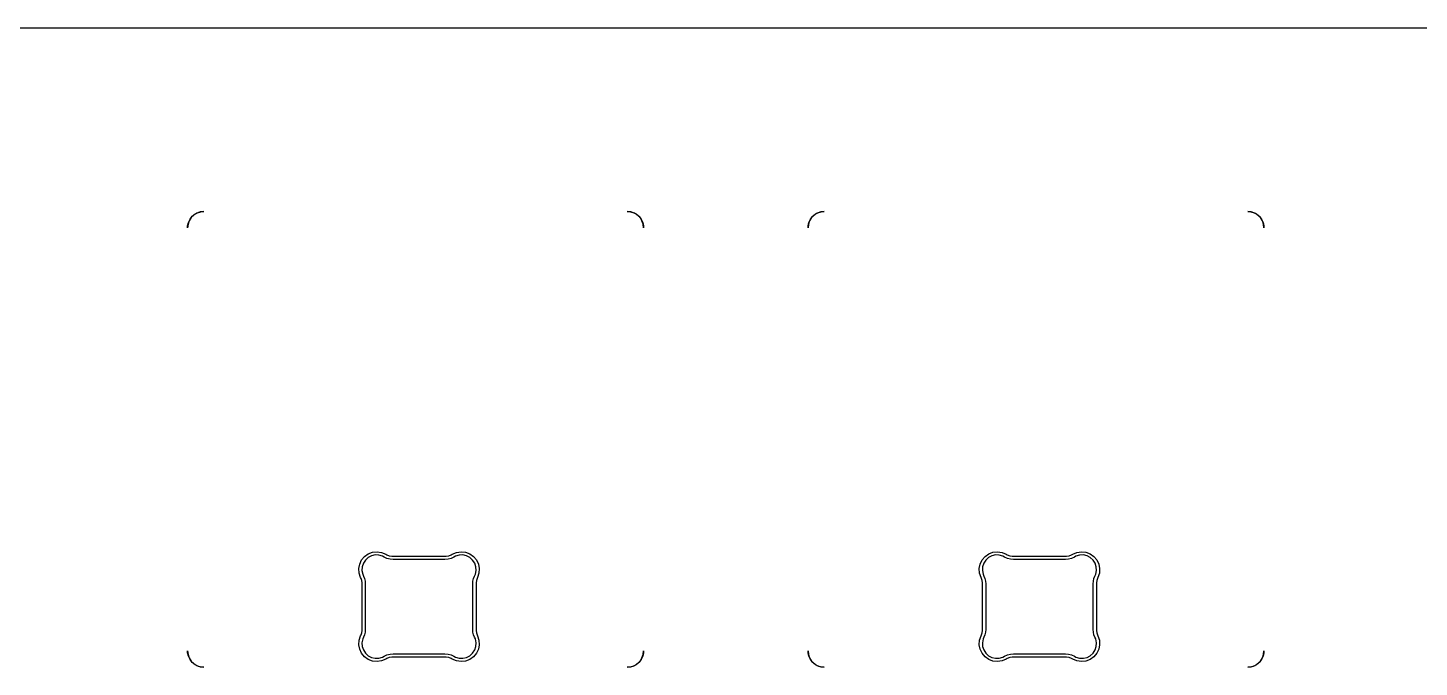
# Model space of a CAD drawing. Header units: millimetres. Extents: x -23 to 317, y -152 to -52.
# Drawn here: x 61.89 to 104.61, y -71.18 to -51.53 of the extents above; entities that cross this region are included whole.
import ezdxf

# ---------------------------------------------------------------- set-up
doc = ezdxf.new("R2010")
doc.units = ezdxf.units.MM
doc.layers.add('Edge.Cuts', color=40, linetype='CONTINUOUS', true_color=0xfabd2f)

msp = doc.modelspace()

# ---------------------------------------------------------------- linework, layer by layer
at = {"layer": 'Edge.Cuts', "linetype": 'CONTINUOUS'}
for p, q in [((-23.4, -51.535), (317.4, -51.535)), ((317.395, -51.545), (-23.395, -51.545)), ((67.083058, -57.229516), (66.988255, -57.289085)), ((67.032301, -57.253959), (67.133816, -57.205072)), ((67.18874, -57.192536), (67.083058, -57.229516)), ((67.133816, -57.205072), (67.243664, -57.18)), ((67.3, -57.18), (67.18874, -57.192536)), ((67.243664, -57.18), (67.3, -57.18)), ((80.41126, -57.192536), (80.3, -57.18)), ((80.3, -57.18), (80.356336, -57.18)), ((80.356336, -57.18), (80.466184, -57.205072)), ((80.516942, -57.229516), (80.41126, -57.192536)), ((80.466184, -57.205072), (80.567699, -57.253959)), ((80.611745, -57.289085), (80.516942, -57.229516)), ((86.133058, -57.229516), (86.038255, -57.289085)), ((86.082301, -57.253959), (86.183816, -57.205072)), ((86.23874, -57.192536), (86.133058, -57.229516)), ((86.183816, -57.205072), (86.293664, -57.18)), ((86.35, -57.18), (86.23874, -57.192536)), ((86.293664, -57.18), (86.35, -57.18)), ((99.46126, -57.192536), (99.35, -57.18)), ((99.35, -57.18), (99.406336, -57.18)), ((99.406336, -57.18), (99.516184, -57.205072)), ((99.566942, -57.229516), (99.46126, -57.192536)), ((99.516184, -57.205072), (99.617699, -57.253959)), ((99.661745, -57.289085), (99.566942, -57.229516)), ((66.8, -57.623664), (66.825072, -57.513816)), ((66.812536, -57.56874), (66.8, -57.68)), ((66.8, -57.68), (66.8, -57.623664)), ((66.849516, -57.463058), (66.812536, -57.56874)), ((66.825072, -57.513816), (66.873959, -57.412301)), ((66.909085, -57.368255), (66.849516, -57.463058)), ((66.873959, -57.412301), (66.94421, -57.32421)), ((66.988255, -57.289085), (66.909085, -57.368255)), ((66.94421, -57.32421), (67.032301, -57.253959)), ((80.567699, -57.253959), (80.65579, -57.32421)), ((80.690915, -57.368255), (80.611745, -57.289085)), ((80.65579, -57.32421), (80.726041, -57.412301)), ((80.750484, -57.463058), (80.690915, -57.368255)), ((80.726041, -57.412301), (80.774928, -57.513816)), ((80.787464, -57.56874), (80.750484, -57.463058)), ((80.774928, -57.513816), (80.8, -57.623664)), ((80.8, -57.68), (80.787464, -57.56874)), ((80.8, -57.623664), (80.8, -57.68)), ((85.85, -57.623664), (85.875072, -57.513816)), ((85.862536, -57.56874), (85.85, -57.68)), ((85.85, -57.68), (85.85, -57.623664)), ((85.899516, -57.463058), (85.862536, -57.56874)), ((85.875072, -57.513816), (85.923959, -57.412301)), ((85.959085, -57.368255), (85.899516, -57.463058)), ((85.923959, -57.412301), (85.99421, -57.32421)), ((86.038255, -57.289085), (85.959085, -57.368255)), ((85.99421, -57.32421), (86.082301, -57.253959)), ((99.617699, -57.253959), (99.70579, -57.32421)), ((99.740915, -57.368255), (99.661745, -57.289085)), ((99.70579, -57.32421), (99.776041, -57.412301)), ((99.800484, -57.463058), (99.740915, -57.368255)), ((99.776041, -57.412301), (99.824928, -57.513816)), ((99.837464, -57.56874), (99.800484, -57.463058)), ((99.824928, -57.513816), (99.85, -57.623664)), ((99.85, -57.68), (99.837464, -57.56874)), ((99.85, -57.623664), (99.85, -57.68)), ((72.084234, -68.01257), (72.144179, -67.886301)), ((72.144179, -67.886301), (72.234019, -67.77922)), ((72.259552, -67.89187), (72.197284, -67.988876)), ((72.234019, -67.77922), (72.34795, -67.698244)), ((72.344262, -67.813692), (72.259552, -67.89187)), ((72.445943, -67.759393), (72.344262, -67.813692)), ((72.34795, -67.698244), (72.478614, -67.648603)), ((72.558028, -67.732479), (72.445943, -67.759393)), ((72.478614, -67.648603), (72.617572, -67.633502)), ((72.673279, -67.734688), (72.558028, -67.732479)), ((72.617572, -67.633502), (72.755849, -67.653917)), ((72.78425, -67.765878), (72.673279, -67.734688)), ((72.755849, -67.653917), (72.884515, -67.70853)), ((72.834063, -67.79487), (72.78425, -67.765878)), ((72.921638, -67.836172), (72.834063, -67.79487)), ((72.884515, -67.70853), (72.918862, -67.72856)), ((72.918862, -67.72856), (72.993495, -67.756019)), ((73.015098, -67.861476), (72.921638, -67.836172)), ((72.993495, -67.756019), (73.071786, -67.769964)), ((73.111539, -67.869998), (73.015098, -67.861476)), ((73.071786, -67.769964), (73.111547, -67.769999)), ((73.111548, -67.87), (73.111539, -67.869998)), ((73.111547, -67.769999), (73.11155, -67.77)), ((74.700453, -67.87), (73.111548, -67.87)), ((73.11155, -67.77), (74.700453, -67.77)), ((74.700453, -67.77), (74.740214, -67.769965)), ((74.796902, -67.861477), (74.700453, -67.87)), ((74.740214, -67.769965), (74.818505, -67.75602)), ((74.890362, -67.836173), (74.796902, -67.861477)), ((74.818505, -67.75602), (74.893138, -67.728561)), ((74.977937, -67.794871), (74.890362, -67.836173)), ((74.893138, -67.728561), (74.927485, -67.708531)), ((74.927485, -67.708531), (75.056151, -67.653918)), ((75.02775, -67.765879), (74.977937, -67.794871)), ((75.138721, -67.734689), (75.02775, -67.765879)), ((75.056151, -67.653918), (75.194428, -67.633503)), ((75.253971, -67.73248), (75.138721, -67.734689)), ((75.194428, -67.633503), (75.333386, -67.648604)), ((75.366057, -67.759394), (75.253971, -67.73248)), ((75.333386, -67.648604), (75.46405, -67.698245)), ((75.467738, -67.813693), (75.366057, -67.759394)), ((75.46405, -67.698245), (75.577981, -67.779221)), ((75.552448, -67.89187), (75.467738, -67.813693)), ((75.614715, -67.988877), (75.552448, -67.89187)), ((75.577981, -67.779221), (75.66782, -67.886302)), ((75.66782, -67.886302), (75.727766, -68.012571)), ((91.134234, -68.01257), (91.194179, -67.886301)), ((91.194179, -67.886301), (91.284019, -67.77922)), ((91.309552, -67.89187), (91.247284, -67.988876)), ((91.284019, -67.77922), (91.39795, -67.698244)), ((91.394262, -67.813692), (91.309552, -67.89187)), ((91.495943, -67.759393), (91.394262, -67.813692)), ((91.39795, -67.698244), (91.528614, -67.648603)), ((91.608028, -67.732479), (91.495943, -67.759393)), ((91.528614, -67.648603), (91.667572, -67.633502)), ((91.723279, -67.734688), (91.608028, -67.732479)), ((91.667572, -67.633502), (91.805849, -67.653917)), ((91.83425, -67.765878), (91.723279, -67.734688)), ((91.805849, -67.653917), (91.934515, -67.70853)), ((91.884063, -67.79487), (91.83425, -67.765878)), ((91.971638, -67.836172), (91.884063, -67.79487)), ((91.934515, -67.70853), (91.968862, -67.72856)), ((91.968862, -67.72856), (92.043495, -67.756019)), ((92.065098, -67.861476), (91.971638, -67.836172)), ((92.043495, -67.756019), (92.121786, -67.769964)), ((92.161539, -67.869998), (92.065098, -67.861476)), ((92.121786, -67.769964), (92.161547, -67.769999)), ((92.161548, -67.87), (92.161539, -67.869998)), ((92.161547, -67.769999), (92.16155, -67.77)), ((93.750453, -67.87), (92.161548, -67.87)), ((92.16155, -67.77), (93.750453, -67.77)), ((93.750453, -67.77), (93.790214, -67.769965)), ((93.846902, -67.861477), (93.750453, -67.87)), ((93.790214, -67.769965), (93.868505, -67.75602)), ((93.940362, -67.836173), (93.846902, -67.861477)), ((93.868505, -67.75602), (93.943138, -67.728561)), ((94.027937, -67.794871), (93.940362, -67.836173)), ((93.943138, -67.728561), (93.977485, -67.708531)), ((93.977485, -67.708531), (94.106151, -67.653918)), ((94.07775, -67.765879), (94.027937, -67.794871)), ((94.188721, -67.734689), (94.07775, -67.765879)), ((94.106151, -67.653918), (94.244428, -67.633503)), ((94.303971, -67.73248), (94.188721, -67.734689)), ((94.244428, -67.633503), (94.383386, -67.648604)), ((94.416057, -67.759394), (94.303971, -67.73248)), ((94.383386, -67.648604), (94.51405, -67.698245)), ((94.517738, -67.813693), (94.416057, -67.759394)), ((94.51405, -67.698245), (94.627981, -67.779221)), ((94.602448, -67.89187), (94.517738, -67.813693)), ((94.664715, -67.988877), (94.602448, -67.89187)), ((94.627981, -67.779221), (94.71782, -67.886302)), ((94.71782, -67.886302), (94.777766, -68.012571)), ((72.058054, -68.149873), (72.084234, -68.01257)), ((72.067331, -68.289341), (72.058054, -68.149873)), ((72.111465, -68.421967), (72.067331, -68.289341)), ((72.161481, -68.098447), (72.154454, -68.213504)), ((72.154454, -68.213504), (72.176658, -68.326616)), ((72.197284, -67.988876), (72.161481, -68.098447)), ((72.176658, -68.326616), (72.201567, -68.378591)), ((75.610432, -68.378591), (75.635342, -68.326616)), ((75.650519, -68.098447), (75.614715, -67.988877)), ((75.635342, -68.326616), (75.657546, -68.213504)), ((75.657546, -68.213504), (75.650519, -68.098447)), ((75.744669, -68.289341), (75.700536, -68.421967)), ((75.727766, -68.012571), (75.753946, -68.149873)), ((75.753946, -68.149873), (75.744669, -68.289341)), ((91.108054, -68.149873), (91.134234, -68.01257)), ((91.117331, -68.289341), (91.108054, -68.149873)), ((91.161465, -68.421967), (91.117331, -68.289341)), ((91.211481, -68.098447), (91.204454, -68.213504)), ((91.204454, -68.213504), (91.226658, -68.326616)), ((91.247284, -67.988876), (91.211481, -68.098447)), ((91.226658, -68.326616), (91.251567, -68.378591)), ((94.660432, -68.378591), (94.685342, -68.326616)), ((94.700519, -68.098447), (94.664715, -67.988877)), ((94.685342, -68.326616), (94.707546, -68.213504)), ((94.707546, -68.213504), (94.700519, -68.098447)), ((94.794669, -68.289341), (94.750536, -68.421967)), ((94.777766, -68.012571), (94.803946, -68.149873)), ((94.803946, -68.149873), (94.794669, -68.289341)), ((72.126088, -68.452342), (72.111465, -68.421967)), ((72.145956, -68.516773), (72.126088, -68.452342)), ((72.156002, -68.583445), (72.145956, -68.516773)), ((72.156001, -68.617156), (72.156002, -68.583445)), ((72.156001, -68.617157), (72.156001, -68.617156)), ((72.156001, -70.022841), (72.156001, -68.617157)), ((72.201567, -68.378591), (72.231581, -68.455091)), ((72.231581, -68.455091), (72.249862, -68.535209)), ((72.249862, -68.535209), (72.256001, -68.617156)), ((72.256001, -68.617156), (72.256001, -68.617157)), ((72.256001, -68.617157), (72.256001, -70.022841)), ((75.555999, -68.617156), (75.562138, -68.535209)), ((75.555999, -68.617157), (75.555999, -68.617156)), ((75.555999, -70.022841), (75.555999, -68.617157)), ((75.562138, -68.535209), (75.580419, -68.455091)), ((75.580419, -68.455091), (75.610431, -68.378594)), ((75.610431, -68.378594), (75.610432, -68.378591)), ((75.666044, -68.516772), (75.655998, -68.583444)), ((75.655998, -68.583444), (75.655999, -68.617156)), ((75.655999, -68.617156), (75.655999, -68.617157)), ((75.655999, -68.617157), (75.655999, -70.022841)), ((75.685912, -68.452342), (75.666044, -68.516772)), ((75.700533, -68.421969), (75.685912, -68.452342)), ((75.700536, -68.421967), (75.700533, -68.421969)), ((91.176088, -68.452342), (91.161465, -68.421967)), ((91.195956, -68.516773), (91.176088, -68.452342)), ((91.206002, -68.583445), (91.195956, -68.516773)), ((91.206001, -68.617156), (91.206002, -68.583445)), ((91.206001, -68.617157), (91.206001, -68.617156)), ((91.206001, -70.022841), (91.206001, -68.617157)), ((91.251567, -68.378591), (91.281581, -68.455091)), ((91.281581, -68.455091), (91.299862, -68.535209)), ((91.299862, -68.535209), (91.306001, -68.617156)), ((91.306001, -68.617156), (91.306001, -68.617157)), ((91.306001, -68.617157), (91.306001, -70.022841)), ((94.605999, -68.617156), (94.612138, -68.535209)), ((94.605999, -68.617157), (94.605999, -68.617156)), ((94.605999, -70.022841), (94.605999, -68.617157)), ((94.612138, -68.535209), (94.630419, -68.455091)), ((94.630419, -68.455091), (94.660431, -68.378594)), ((94.660431, -68.378594), (94.660432, -68.378591)), ((94.716044, -68.516772), (94.705998, -68.583444)), ((94.705998, -68.583444), (94.705999, -68.617156)), ((94.705999, -68.617156), (94.705999, -68.617157)), ((94.705999, -68.617157), (94.705999, -70.022841)), ((94.735912, -68.452342), (94.716044, -68.516772)), ((94.750533, -68.421969), (94.735912, -68.452342)), ((94.750536, -68.421967), (94.750533, -68.421969)), ((72.145956, -70.123226), (72.156002, -70.056554)), ((72.156001, -70.022842), (72.156001, -70.022841)), ((72.156002, -70.056554), (72.156001, -70.022842)), ((72.256001, -70.022842), (72.249862, -70.104789)), ((72.256001, -70.022841), (72.256001, -70.022842)), ((75.562138, -70.104789), (75.555999, -70.022841)), ((75.655999, -70.022841), (75.655998, -70.056553)), ((75.655998, -70.056553), (75.666044, -70.123225)), ((91.195956, -70.123226), (91.206002, -70.056554)), ((91.206001, -70.022842), (91.206001, -70.022841)), ((91.206002, -70.056554), (91.206001, -70.022842)), ((91.306001, -70.022842), (91.299862, -70.104789)), ((91.306001, -70.022841), (91.306001, -70.022842)), ((94.612138, -70.104789), (94.605999, -70.022841)), ((94.705999, -70.022841), (94.705998, -70.056553)), ((94.705998, -70.056553), (94.716044, -70.123225)), ((72.058054, -70.490125), (72.067331, -70.350657)), ((72.067331, -70.350657), (72.111464, -70.218031)), ((72.111464, -70.218031), (72.111466, -70.218028)), ((72.111466, -70.218028), (72.126088, -70.187656)), ((72.126088, -70.187656), (72.145956, -70.123226)), ((72.176658, -70.313381), (72.154454, -70.426494)), ((72.154454, -70.426494), (72.161482, -70.541551)), ((72.201568, -70.261407), (72.176658, -70.313381)), ((72.231581, -70.184907), (72.201568, -70.261403)), ((72.201568, -70.261403), (72.201568, -70.261407)), ((72.249862, -70.104789), (72.231581, -70.184907)), ((75.580419, -70.184907), (75.562138, -70.104789)), ((75.610433, -70.261406), (75.580419, -70.184907)), ((75.635343, -70.313381), (75.610433, -70.261406)), ((75.657547, -70.426494), (75.635343, -70.313381)), ((75.65052, -70.541551), (75.657547, -70.426494)), ((75.666044, -70.123225), (75.685912, -70.187656)), ((75.685912, -70.187656), (75.700534, -70.218028)), ((75.700534, -70.218028), (75.700535, -70.21803)), ((75.700535, -70.21803), (75.74467, -70.350656)), ((75.74467, -70.350656), (75.753947, -70.490124)), ((91.108054, -70.490125), (91.117331, -70.350657)), ((91.117331, -70.350657), (91.161464, -70.218031)), ((91.161464, -70.218031), (91.161466, -70.218028)), ((91.161466, -70.218028), (91.176088, -70.187656)), ((91.176088, -70.187656), (91.195956, -70.123226)), ((91.226658, -70.313381), (91.204454, -70.426494)), ((91.204454, -70.426494), (91.211482, -70.541551)), ((91.251568, -70.261407), (91.226658, -70.313381)), ((91.281581, -70.184907), (91.251568, -70.261403)), ((91.251568, -70.261403), (91.251568, -70.261407)), ((91.299862, -70.104789), (91.281581, -70.184907)), ((94.630419, -70.184907), (94.612138, -70.104789)), ((94.660433, -70.261406), (94.630419, -70.184907)), ((94.685343, -70.313381), (94.660433, -70.261406)), ((94.707547, -70.426494), (94.685343, -70.313381)), ((94.70052, -70.541551), (94.707547, -70.426494)), ((94.716044, -70.123225), (94.735912, -70.187656)), ((94.735912, -70.187656), (94.750534, -70.218028)), ((94.750534, -70.218028), (94.750535, -70.21803)), ((94.750535, -70.21803), (94.79467, -70.350656)), ((94.79467, -70.350656), (94.803947, -70.490124)), ((66.8, -70.736336), (66.8, -70.68)), ((66.8, -70.68), (66.812536, -70.79126)), ((66.825072, -70.846184), (66.8, -70.736336)), ((66.812536, -70.79126), (66.849516, -70.896942)), ((66.873959, -70.947699), (66.825072, -70.846184)), ((66.849516, -70.896942), (66.909085, -70.991745)), ((72.084234, -70.627427), (72.058054, -70.490125)), ((72.14418, -70.753696), (72.084234, -70.627427)), ((72.23402, -70.860776), (72.14418, -70.753696)), ((72.161482, -70.541551), (72.197285, -70.651121)), ((72.197285, -70.651121), (72.259553, -70.748127)), ((72.34795, -70.941752), (72.23402, -70.860776)), ((72.259553, -70.748127), (72.344262, -70.826304)), ((72.344262, -70.826304), (72.445944, -70.880603)), ((72.445944, -70.880603), (72.558029, -70.907517)), ((72.558029, -70.907517), (72.673279, -70.905308)), ((72.673279, -70.905308), (72.78425, -70.874118)), ((72.78425, -70.874118), (72.834063, -70.845126)), ((72.834063, -70.845126), (72.834072, -70.845123)), ((72.834072, -70.845123), (72.921639, -70.803826)), ((72.918863, -70.911438), (72.884516, -70.931468)), ((72.993496, -70.883979), (72.918863, -70.911438)), ((72.921639, -70.803826), (73.015099, -70.778522)), ((73.071787, -70.870034), (72.993496, -70.883979)), ((73.015099, -70.778522), (73.111548, -70.769999)), ((73.111548, -70.869999), (73.071787, -70.870034)), ((73.111548, -70.769999), (74.700452, -70.769999)), ((74.700452, -70.869999), (73.111548, -70.869999)), ((74.700452, -70.769999), (74.796902, -70.778522)), ((74.740214, -70.870033), (74.700452, -70.869999)), ((74.818505, -70.883979), (74.740214, -70.870033)), ((74.796902, -70.778522), (74.890362, -70.803826)), ((74.893138, -70.911438), (74.818505, -70.883979)), ((74.890362, -70.803826), (74.977937, -70.845128)), ((74.927485, -70.931468), (74.893138, -70.911438)), ((74.977937, -70.845128), (75.02775, -70.87412)), ((75.02775, -70.87412), (75.138722, -70.90531)), ((75.138722, -70.90531), (75.253972, -70.90752)), ((75.253972, -70.90752), (75.366058, -70.880605)), ((75.366058, -70.880605), (75.467739, -70.826306)), ((75.577982, -70.860778), (75.464051, -70.941754)), ((75.467739, -70.826306), (75.552449, -70.748128)), ((75.552449, -70.748128), (75.614717, -70.651121)), ((75.667822, -70.753697), (75.577982, -70.860778)), ((75.614717, -70.651121), (75.65052, -70.541551)), ((75.727767, -70.627427), (75.667822, -70.753697)), ((75.753947, -70.490124), (75.727767, -70.627427)), ((80.690915, -70.991745), (80.750484, -70.896942)), ((80.774928, -70.846184), (80.726041, -70.947699)), ((80.750484, -70.896942), (80.787464, -70.79126)), ((80.8, -70.736336), (80.774928, -70.846184)), ((80.787464, -70.79126), (80.8, -70.68)), ((80.8, -70.68), (80.8, -70.736336)), ((85.85, -70.736336), (85.85, -70.68)), ((85.85, -70.68), (85.862536, -70.79126)), ((85.875072, -70.846184), (85.85, -70.736336)), ((85.862536, -70.79126), (85.899516, -70.896942)), ((85.923959, -70.947699), (85.875072, -70.846184)), ((85.899516, -70.896942), (85.959085, -70.991745)), ((91.134234, -70.627427), (91.108054, -70.490125)), ((91.19418, -70.753696), (91.134234, -70.627427)), ((91.28402, -70.860776), (91.19418, -70.753696)), ((91.211482, -70.541551), (91.247285, -70.651121)), ((91.247285, -70.651121), (91.309553, -70.748127)), ((91.39795, -70.941752), (91.28402, -70.860776)), ((91.309553, -70.748127), (91.394262, -70.826304)), ((91.394262, -70.826304), (91.495944, -70.880603)), ((91.495944, -70.880603), (91.608029, -70.907517)), ((91.608029, -70.907517), (91.723279, -70.905308)), ((91.723279, -70.905308), (91.83425, -70.874118)), ((91.83425, -70.874118), (91.884063, -70.845126)), ((91.884063, -70.845126), (91.884072, -70.845123)), ((91.884072, -70.845123), (91.971639, -70.803826)), ((91.968863, -70.911438), (91.934516, -70.931468)), ((92.043496, -70.883979), (91.968863, -70.911438)), ((91.971639, -70.803826), (92.065099, -70.778522)), ((92.121787, -70.870034), (92.043496, -70.883979)), ((92.065099, -70.778522), (92.161548, -70.769999)), ((92.161548, -70.869999), (92.121787, -70.870034)), ((92.161548, -70.769999), (93.750452, -70.769999)), ((93.750452, -70.869999), (92.161548, -70.869999)), ((93.750452, -70.769999), (93.846902, -70.778522)), ((93.790214, -70.870033), (93.750452, -70.869999)), ((93.868505, -70.883979), (93.790214, -70.870033)), ((93.846902, -70.778522), (93.940362, -70.803826)), ((93.943138, -70.911438), (93.868505, -70.883979)), ((93.940362, -70.803826), (94.027937, -70.845128)), ((93.977485, -70.931468), (93.943138, -70.911438)), ((94.027937, -70.845128), (94.07775, -70.87412)), ((94.07775, -70.87412), (94.188722, -70.90531)), ((94.188722, -70.90531), (94.303972, -70.90752)), ((94.303972, -70.90752), (94.416058, -70.880605)), ((94.416058, -70.880605), (94.517739, -70.826306)), ((94.627982, -70.860778), (94.514051, -70.941754)), ((94.517739, -70.826306), (94.602449, -70.748128)), ((94.602449, -70.748128), (94.664717, -70.651121)), ((94.717822, -70.753697), (94.627982, -70.860778)), ((94.664717, -70.651121), (94.70052, -70.541551)), ((94.777767, -70.627427), (94.717822, -70.753697)), ((94.803947, -70.490124), (94.777767, -70.627427)), ((99.740915, -70.991745), (99.800484, -70.896942)), ((99.824928, -70.846184), (99.776041, -70.947699)), ((99.800484, -70.896942), (99.837464, -70.79126)), ((99.85, -70.736336), (99.824928, -70.846184)), ((99.837464, -70.79126), (99.85, -70.68)), ((99.85, -70.68), (99.85, -70.736336)), ((66.94421, -71.03579), (66.873959, -70.947699)), ((66.909085, -70.991745), (66.988255, -71.070915)), ((67.032301, -71.106041), (66.94421, -71.03579)), ((66.988255, -71.070915), (67.083058, -71.130484)), ((67.133816, -71.154928), (67.032301, -71.106041)), ((67.083058, -71.130484), (67.18874, -71.167464)), ((67.243664, -71.18), (67.133816, -71.154928)), ((67.18874, -71.167464), (67.3, -71.18)), ((67.3, -71.18), (67.243664, -71.18)), ((72.478614, -70.991394), (72.34795, -70.941752)), ((72.617572, -71.006494), (72.478614, -70.991394)), ((72.755849, -70.986079), (72.617572, -71.006494)), ((72.884504, -70.93147), (72.755849, -70.986079)), ((72.884516, -70.931468), (72.884504, -70.93147)), ((75.056151, -70.986081), (74.927485, -70.931468)), ((75.194428, -71.006496), (75.056151, -70.986081)), ((75.333387, -70.991396), (75.194428, -71.006496)), ((75.464051, -70.941754), (75.333387, -70.991396)), ((80.3, -71.18), (80.41126, -71.167464)), ((80.356336, -71.18), (80.3, -71.18)), ((80.466184, -71.154928), (80.356336, -71.18)), ((80.41126, -71.167464), (80.516942, -71.130484)), ((80.567699, -71.106041), (80.466184, -71.154928)), ((80.516942, -71.130484), (80.611745, -71.070915)), ((80.65579, -71.03579), (80.567699, -71.106041)), ((80.611745, -71.070915), (80.690915, -70.991745)), ((80.726041, -70.947699), (80.65579, -71.03579)), ((85.99421, -71.03579), (85.923959, -70.947699)), ((85.959085, -70.991745), (86.038255, -71.070915)), ((86.082301, -71.106041), (85.99421, -71.03579)), ((86.038255, -71.070915), (86.133058, -71.130484)), ((86.183816, -71.154928), (86.082301, -71.106041)), ((86.133058, -71.130484), (86.23874, -71.167464)), ((86.293664, -71.18), (86.183816, -71.154928)), ((86.23874, -71.167464), (86.35, -71.18)), ((86.35, -71.18), (86.293664, -71.18)), ((91.528614, -70.991394), (91.39795, -70.941752)), ((91.667572, -71.006494), (91.528614, -70.991394)), ((91.805849, -70.986079), (91.667572, -71.006494)), ((91.934504, -70.93147), (91.805849, -70.986079)), ((91.934516, -70.931468), (91.934504, -70.93147)), ((94.106151, -70.986081), (93.977485, -70.931468)), ((94.244428, -71.006496), (94.106151, -70.986081)), ((94.383387, -70.991396), (94.244428, -71.006496)), ((94.514051, -70.941754), (94.383387, -70.991396)), ((99.35, -71.18), (99.46126, -71.167464)), ((99.406336, -71.18), (99.35, -71.18)), ((99.516184, -71.154928), (99.406336, -71.18)), ((99.46126, -71.167464), (99.566942, -71.130484)), ((99.617699, -71.106041), (99.516184, -71.154928)), ((99.566942, -71.130484), (99.661745, -71.070915)), ((99.70579, -71.03579), (99.617699, -71.106041)), ((99.661745, -71.070915), (99.740915, -70.991745)), ((99.776041, -70.947699), (99.70579, -71.03579))]:
    msp.add_line(p, q, dxfattribs=at)

doc.saveas('drawing.dxf')
